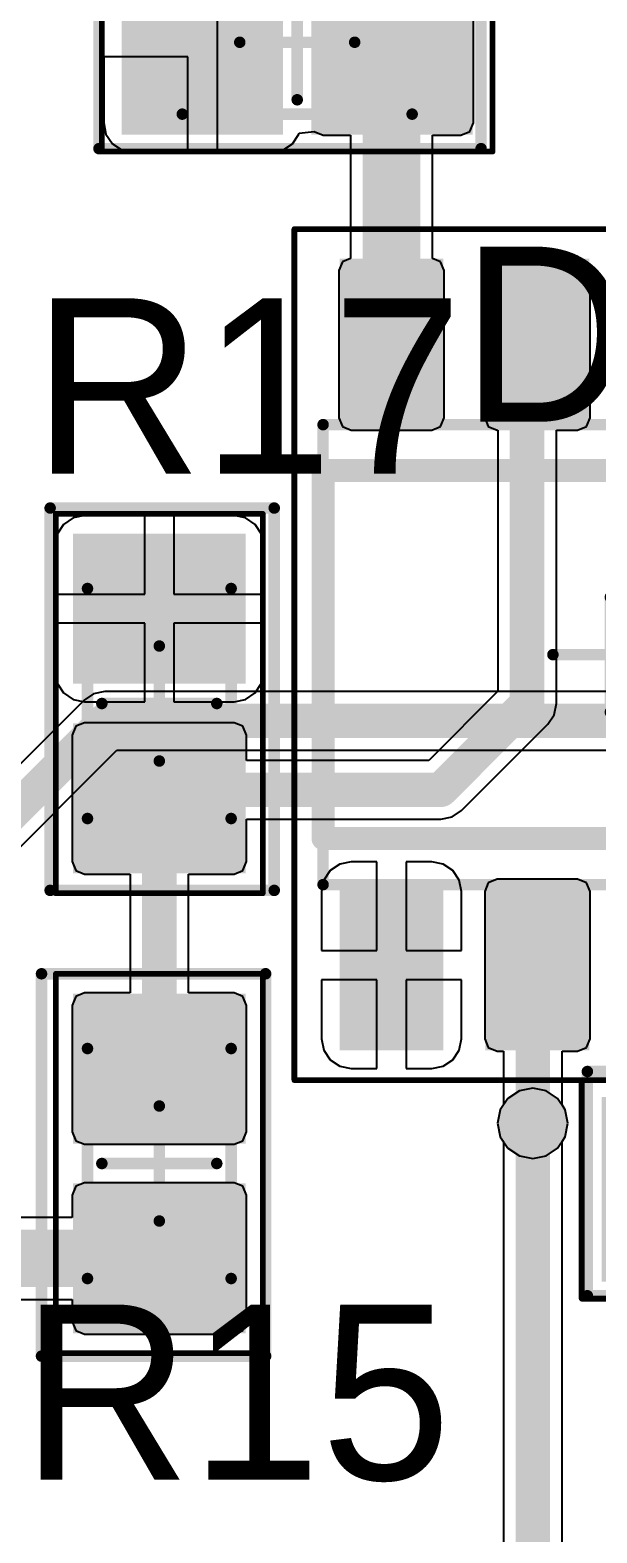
# Model space of a CAD drawing. Header units: millimetres. Extents: x 33 to 142, y 42 to 97.
# Drawn here: x 56.37 to 61.31, y 77.04 to 90.11 of the extents above; entities that cross this region are included whole.
import ezdxf

# ---------------------------------------------------------------- set-up
doc = ezdxf.new("R2010")
doc.units = ezdxf.units.MM
for name, color, linetype in [('BottomLayer', 5, 'Continuous'), ('BottomSolder', 6, 'Continuous'), ('Mechanical13', 56, 'Continuous'), ('Mechanical15', 56, 'Continuous'), ('MultiLayer', 9, 'Continuous'), ('TopLayer', 1, 'Continuous'), ('TopOverlay', 2, 'Continuous'), ('TopPaste', 8, 'Continuous'), ('TopSolder', 216, 'Continuous'), ('ViaHoleLayer', 16, 'Continuous')]:
    doc.layers.add(name, color=color, linetype=linetype)

# ---------------------------------------------------------------- blocks, each defined once
blk = doc.blocks.new('______________0_1_____X7R_50__10__0805_26')
at = {"layer": 'Mechanical13', "const_width": 0.1}
for points in [[(-1, 0.625), (-1, -0.625)], [(1, 0.625), (-1, 0.625)], [(1, 0.625), (1, -0.625)], [(1, -0.625), (-1, -0.625)]]:
    blk.add_lwpolyline(points, dxfattribs=at)
at = {"layer": 'Mechanical13', "const_width": 0.05}
for points in [[(-1.025, 0.625, 1), (-0.975, 0.625, 1)], [(-1.025, 0.625, 1), (-0.975, 0.625, 1)], [(0.975, 0.625, 1), (1.025, 0.625, 1)], [(0.975, 0.625, 1), (1.025, 0.625, 1)], [(-1.025, -0.625, 1), (-0.975, -0.625, 1)], [(-1.025, -0.625, 1), (-0.975, -0.625, 1)], [(0.975, -0.625, 1), (1.025, -0.625, 1)], [(0.975, -0.625, 1), (1.025, -0.625, 1)]]:
    blk.add_lwpolyline(points, format="xyb", close=True, dxfattribs=at)
at = {"layer": 'Mechanical15'}
for points, const_width in [([(-1.7, 0.95), (-1.7, -0.95)], 0.05), ([(1.7, 0.95), (-1.7, 0.95)], 0.05), ([(1.7, 0.95), (1.7, -0.95)], 0.05), ([(0, 0.5), (0, -0.5)], 0.1), ([(0.5, 0), (-0.5, 0)], 0.1), ([(1.7, -0.95), (-1.7, -0.95)], 0.05)]:
    blk.add_lwpolyline(points, dxfattribs=dict(at, const_width=const_width))
for points, const_width in [([(-1.712, 0.95, 1), (-1.687, 0.95, 1)], 0.025), ([(-1.712, 0.95, 1), (-1.687, 0.95, 1)], 0.025), ([(1.687, 0.95, 1), (1.712, 0.95, 1)], 0.025), ([(1.687, 0.95, 1), (1.712, 0.95, 1)], 0.025), ([(-0.025, 0.5, 1), (0.025, 0.5, 1)], 0.05), ([(-0.525, 0, 1), (-0.475, 0, 1)], 0.05), ([(0.475, 0, 1), (0.525, 0, 1)], 0.05), ([(-0.025, -0.5, 1), (0.025, -0.5, 1)], 0.05), ([(-1.712, -0.95, 1), (-1.687, -0.95, 1)], 0.025), ([(-1.712, -0.95, 1), (-1.687, -0.95, 1)], 0.025), ([(1.687, -0.95, 1), (1.712, -0.95, 1)], 0.025), ([(1.687, -0.95, 1), (1.712, -0.95, 1)], 0.025)]:
    blk.add_lwpolyline(points, format="xyb", close=True, dxfattribs=dict(at, const_width=const_width))
at = {"layer": 'TopLayer'}
for points in [[(-0.225, -0.7), (-0.225, 0.7), (-1.425, -0.7), (-1.425, 0.7)], [(1.425, -0.7), (1.425, 0.7), (0.225, -0.7), (0.225, 0.7)]]:
    blk.add_solid(points, dxfattribs=at)
at = {"layer": 'TopPaste'}
for points in [[(-0.225, -0.7), (-0.225, 0.7), (-1.425, -0.7), (-1.425, 0.7)], [(1.425, -0.7), (1.425, 0.7), (0.225, -0.7), (0.225, 0.7)]]:
    blk.add_solid(points, dxfattribs=at)
at = {"layer": 'TopSolder'}
for points in [[(-0.123, -0.802), (-0.123, 0.802), (-1.527, -0.802), (-1.527, 0.802)], [(1.527, -0.802), (1.527, 0.802), (0.123, -0.802), (0.123, 0.802)]]:
    blk.add_solid(points, dxfattribs=at)
blk = doc.blocks.new('______________0_1_____X7R_50__10__0805_28')
at = {"layer": 'Mechanical13', "const_width": 0.1}
for points in [[(-1, 0.625), (-1, -0.625)], [(1, 0.625), (-1, 0.625)], [(1, 0.625), (1, -0.625)], [(1, -0.625), (-1, -0.625)]]:
    blk.add_lwpolyline(points, dxfattribs=at)
at = {"layer": 'Mechanical13', "const_width": 0.05}
for points in [[(-1.025, 0.625, 1), (-0.975, 0.625, 1)], [(-1.025, 0.625, 1), (-0.975, 0.625, 1)], [(0.975, 0.625, 1), (1.025, 0.625, 1)], [(0.975, 0.625, 1), (1.025, 0.625, 1)], [(-1.025, -0.625, 1), (-0.975, -0.625, 1)], [(-1.025, -0.625, 1), (-0.975, -0.625, 1)], [(0.975, -0.625, 1), (1.025, -0.625, 1)], [(0.975, -0.625, 1), (1.025, -0.625, 1)]]:
    blk.add_lwpolyline(points, format="xyb", close=True, dxfattribs=at)
at = {"layer": 'Mechanical15'}
for points, const_width in [([(-1.7, 0.95), (-1.7, -0.95)], 0.05), ([(1.7, 0.95), (-1.7, 0.95)], 0.05), ([(1.7, 0.95), (1.7, -0.95)], 0.05), ([(0, 0.5), (0, -0.5)], 0.1), ([(0.5, 0), (-0.5, 0)], 0.1), ([(1.7, -0.95), (-1.7, -0.95)], 0.05)]:
    blk.add_lwpolyline(points, dxfattribs=dict(at, const_width=const_width))
for points, const_width in [([(-1.712, 0.95, 1), (-1.687, 0.95, 1)], 0.025), ([(-1.712, 0.95, 1), (-1.687, 0.95, 1)], 0.025), ([(1.687, 0.95, 1), (1.712, 0.95, 1)], 0.025), ([(1.687, 0.95, 1), (1.712, 0.95, 1)], 0.025), ([(-0.025, 0.5, 1), (0.025, 0.5, 1)], 0.05), ([(-0.525, 0, 1), (-0.475, 0, 1)], 0.05), ([(0.475, 0, 1), (0.525, 0, 1)], 0.05), ([(-0.025, -0.5, 1), (0.025, -0.5, 1)], 0.05), ([(-1.712, -0.95, 1), (-1.687, -0.95, 1)], 0.025), ([(-1.712, -0.95, 1), (-1.687, -0.95, 1)], 0.025), ([(1.687, -0.95, 1), (1.712, -0.95, 1)], 0.025), ([(1.687, -0.95, 1), (1.712, -0.95, 1)], 0.025)]:
    blk.add_lwpolyline(points, format="xyb", close=True, dxfattribs=dict(at, const_width=const_width))
at = {"layer": 'TopLayer'}
for points in [[(-0.225, -0.7), (-0.225, 0.7), (-1.425, -0.7), (-1.425, 0.7)], [(1.425, -0.7), (1.425, 0.7), (0.225, -0.7), (0.225, 0.7)]]:
    blk.add_solid(points, dxfattribs=at)
at = {"layer": 'TopPaste'}
for points in [[(-0.225, -0.7), (-0.225, 0.7), (-1.425, -0.7), (-1.425, 0.7)], [(1.425, -0.7), (1.425, 0.7), (0.225, -0.7), (0.225, 0.7)]]:
    blk.add_solid(points, dxfattribs=at)
at = {"layer": 'TopSolder'}
for points in [[(-0.123, -0.802), (-0.123, 0.802), (-1.527, -0.802), (-1.527, 0.802)], [(1.527, -0.802), (1.527, 0.802), (0.123, -0.802), (0.123, 0.802)]]:
    blk.add_solid(points, dxfattribs=at)
blk = doc.blocks.new('0_125___0805_75____5_________________SMD__42')
at = {"layer": 'Mechanical13', "const_width": 0.1}
for points in [[(-1, 0.625), (1, 0.625)], [(-1, 0.625), (-1, -0.625)], [(1, 0.625), (1, -0.625)], [(-1, -0.625), (1, -0.625)]]:
    blk.add_lwpolyline(points, dxfattribs=at)
at = {"layer": 'Mechanical13', "const_width": 0.05}
for points in [[(-1.025, 0.625, 1), (-0.975, 0.625, 1)], [(-1.025, 0.625, 1), (-0.975, 0.625, 1)], [(0.975, 0.625, 1), (1.025, 0.625, 1)], [(0.975, 0.625, 1), (1.025, 0.625, 1)], [(-1.025, -0.625, 1), (-0.975, -0.625, 1)], [(-1.025, -0.625, 1), (-0.975, -0.625, 1)], [(0.975, -0.625, 1), (1.025, -0.625, 1)], [(0.975, -0.625, 1), (1.025, -0.625, 1)]]:
    blk.add_lwpolyline(points, format="xyb", close=True, dxfattribs=at)
at = {"layer": 'Mechanical15'}
for points, const_width in [([(-1.65, 0.9), (1.65, 0.9)], 0.05), ([(-1.65, 0.9), (-1.65, -0.9)], 0.05), ([(1.65, 0.9), (1.65, -0.9)], 0.05), ([(0, 0.5), (0, -0.5)], 0.1), ([(-0.5, 0), (0.5, 0)], 0.1), ([(-1.65, -0.9), (1.65, -0.9)], 0.05)]:
    blk.add_lwpolyline(points, dxfattribs=dict(at, const_width=const_width))
for points, const_width in [([(-1.662, 0.9, 1), (-1.637, 0.9, 1)], 0.025), ([(-1.662, 0.9, 1), (-1.637, 0.9, 1)], 0.025), ([(1.637, 0.9, 1), (1.662, 0.9, 1)], 0.025), ([(1.637, 0.9, 1), (1.662, 0.9, 1)], 0.025), ([(-0.025, 0.5, 1), (0.025, 0.5, 1)], 0.05), ([(-0.525, 0, 1), (-0.475, 0, 1)], 0.05), ([(0.475, 0, 1), (0.525, 0, 1)], 0.05), ([(-0.025, -0.5, 1), (0.025, -0.5, 1)], 0.05), ([(-1.662, -0.9, 1), (-1.637, -0.9, 1)], 0.025), ([(-1.662, -0.9, 1), (-1.637, -0.9, 1)], 0.025), ([(1.637, -0.9, 1), (1.662, -0.9, 1)], 0.025), ([(1.637, -0.9, 1), (1.662, -0.9, 1)], 0.025)]:
    blk.add_lwpolyline(points, format="xyb", close=True, dxfattribs=dict(at, const_width=const_width))
at = {"layer": 'TopLayer'}
for points in [[(-0.275, -0.65), (-0.275, 0.65), (-1.375, -0.65), (-1.375, 0.65)], [(1.375, -0.65), (1.375, 0.65), (0.275, -0.65), (0.275, 0.65)]]:
    blk.add_solid(points, dxfattribs=at)
at = {"layer": 'TopPaste'}
for points in [[(-0.275, -0.65), (-0.275, 0.65), (-1.375, -0.65), (-1.375, 0.65)], [(1.375, -0.65), (1.375, 0.65), (0.275, -0.65), (0.275, 0.65)]]:
    blk.add_solid(points, dxfattribs=at)
at = {"layer": 'TopSolder'}
for points in [[(-0.173, -0.752), (-0.173, 0.752), (-1.477, -0.752), (-1.477, 0.752)], [(1.477, -0.752), (1.477, 0.752), (0.173, -0.752), (0.173, 0.752)]]:
    blk.add_solid(points, dxfattribs=at)
blk = doc.blocks.new('0_125___0805_22____5_________________SMD__45')
at = {"layer": 'Mechanical13', "const_width": 0.1}
for points in [[(-1, -0.625), (-1, 0.625)], [(1, 0.625), (-1, 0.625)], [(1, -0.625), (1, 0.625)], [(1, -0.625), (-1, -0.625)]]:
    blk.add_lwpolyline(points, dxfattribs=at)
at = {"layer": 'Mechanical13', "const_width": 0.05}
for points in [[(-1.025, 0.625, 1), (-0.975, 0.625, 1)], [(-1.025, 0.625, 1), (-0.975, 0.625, 1)], [(0.975, 0.625, 1), (1.025, 0.625, 1)], [(0.975, 0.625, 1), (1.025, 0.625, 1)], [(-1.025, -0.625, 1), (-0.975, -0.625, 1)], [(-1.025, -0.625, 1), (-0.975, -0.625, 1)], [(0.975, -0.625, 1), (1.025, -0.625, 1)], [(0.975, -0.625, 1), (1.025, -0.625, 1)]]:
    blk.add_lwpolyline(points, format="xyb", close=True, dxfattribs=at)
at = {"layer": 'Mechanical15'}
for points, const_width in [([(-1.65, -0.9), (-1.65, 0.9)], 0.05), ([(1.65, 0.9), (-1.65, 0.9)], 0.05), ([(1.65, -0.9), (1.65, 0.9)], 0.05), ([(0, -0.5), (0, 0.5)], 0.1), ([(0.5, 0), (-0.5, 0)], 0.1), ([(1.65, -0.9), (-1.65, -0.9)], 0.05)]:
    blk.add_lwpolyline(points, dxfattribs=dict(at, const_width=const_width))
for points, const_width in [([(-1.662, 0.9, 1), (-1.637, 0.9, 1)], 0.025), ([(-1.662, 0.9, 1), (-1.637, 0.9, 1)], 0.025), ([(1.637, 0.9, 1), (1.662, 0.9, 1)], 0.025), ([(1.637, 0.9, 1), (1.662, 0.9, 1)], 0.025), ([(-0.025, 0.5, 1), (0.025, 0.5, 1)], 0.05), ([(-0.525, 0, 1), (-0.475, 0, 1)], 0.05), ([(0.475, 0, 1), (0.525, 0, 1)], 0.05), ([(-0.025, -0.5, 1), (0.025, -0.5, 1)], 0.05), ([(-1.662, -0.9, 1), (-1.637, -0.9, 1)], 0.025), ([(-1.662, -0.9, 1), (-1.637, -0.9, 1)], 0.025), ([(1.637, -0.9, 1), (1.662, -0.9, 1)], 0.025), ([(1.637, -0.9, 1), (1.662, -0.9, 1)], 0.025)]:
    blk.add_lwpolyline(points, format="xyb", close=True, dxfattribs=dict(at, const_width=const_width))
at = {"layer": 'TopLayer'}
for points in [[(-0.275, -0.65), (-0.275, 0.65), (-1.375, -0.65), (-1.375, 0.65)], [(1.375, -0.65), (1.375, 0.65), (0.275, -0.65), (0.275, 0.65)]]:
    blk.add_solid(points, dxfattribs=at)
at = {"layer": 'TopPaste'}
for points in [[(-0.275, -0.65), (-0.275, 0.65), (-1.375, -0.65), (-1.375, 0.65)], [(1.375, -0.65), (1.375, 0.65), (0.275, -0.65), (0.275, 0.65)]]:
    blk.add_solid(points, dxfattribs=at)
at = {"layer": 'TopSolder'}
for points in [[(-0.173, -0.752), (-0.173, 0.752), (-1.477, -0.752), (-1.477, 0.752)], [(1.477, -0.752), (1.477, 0.752), (0.173, -0.752), (0.173, 0.752)]]:
    blk.add_solid(points, dxfattribs=at)
blk = doc.blocks.new('AD620______________________61')
at = {"layer": 'Mechanical13', "const_width": 0.1}
for points in [[(-2, -2.5), (-2, 2.5)], [(2, 2.5), (-2, 2.5)], [(2, -2.5), (2, 2.5)], [(2, -2.5), (-2, -2.5)]]:
    blk.add_lwpolyline(points, dxfattribs=at)
at = {"layer": 'Mechanical13'}
for points, const_width in [([(-2.025, 2.5, 1), (-1.975, 2.5, 1)], 0.05), ([(-2.025, 2.5, 1), (-1.975, 2.5, 1)], 0.05), ([(1.975, 2.5, 1), (2.025, 2.5, 1)], 0.05), ([(1.975, 2.5, 1), (2.025, 2.5, 1)], 0.05), ([(-0.6, 1.6, 1), (-1.6, 1.6, 1)], 0.1), ([(-1.625, 1.6, 1), (-1.575, 1.6, 1)], 0.05), ([(-0.625, 1.6, 1), (-0.575, 1.6, 1)], 0.05), ([(-2.025, -2.5, 1), (-1.975, -2.5, 1)], 0.05), ([(-2.025, -2.5, 1), (-1.975, -2.5, 1)], 0.05), ([(1.975, -2.5, 1), (2.025, -2.5, 1)], 0.05), ([(1.975, -2.5, 1), (2.025, -2.5, 1)], 0.05)]:
    blk.add_lwpolyline(points, format="xyb", close=True, dxfattribs=dict(at, const_width=const_width))
at = {"layer": 'Mechanical15'}
for points, const_width in [([(-3.7, -2.75), (-3.7, 2.75)], 0.05), ([(3.7, 2.75), (-3.7, 2.75)], 0.05), ([(3.7, -2.75), (3.7, 2.75)], 0.05), ([(0, -0.5), (0, 0.5)], 0.1), ([(0.5, 0), (-0.5, 0)], 0.1), ([(3.7, -2.75), (-3.7, -2.75)], 0.05)]:
    blk.add_lwpolyline(points, dxfattribs=dict(at, const_width=const_width))
for points, const_width in [([(-3.712, 2.75, 1), (-3.688, 2.75, 1)], 0.025), ([(-3.712, 2.75, 1), (-3.688, 2.75, 1)], 0.025), ([(3.688, 2.75, 1), (3.712, 2.75, 1)], 0.025), ([(3.688, 2.75, 1), (3.712, 2.75, 1)], 0.025), ([(-0.025, 0.5, 1), (0.025, 0.5, 1)], 0.05), ([(-0.525, 0, 1), (-0.475, 0, 1)], 0.05), ([(0.475, 0, 1), (0.525, 0, 1)], 0.05), ([(-0.025, -0.5, 1), (0.025, -0.5, 1)], 0.05), ([(-3.712, -2.75, 1), (-3.688, -2.75, 1)], 0.025), ([(-3.712, -2.75, 1), (-3.688, -2.75, 1)], 0.025), ([(3.688, -2.75, 1), (3.712, -2.75, 1)], 0.025), ([(3.688, -2.75, 1), (3.712, -2.75, 1)], 0.025)]:
    blk.add_lwpolyline(points, format="xyb", close=True, dxfattribs=dict(at, const_width=const_width))
at = {"layer": 'TopLayer'}
for points in [[(-2.06, 1.555), (-2.06, 2.255), (-3.34, 1.555), (-3.34, 2.255)], [(3.34, 1.555), (3.34, 2.255), (2.06, 1.555), (2.06, 2.255)], [(-2.06, 0.285), (-2.06, 0.985), (-3.34, 0.285), (-3.34, 0.985)], [(3.34, 0.285), (3.34, 0.985), (2.06, 0.285), (2.06, 0.985)], [(-2.06, -0.985), (-2.06, -0.285), (-3.34, -0.985), (-3.34, -0.285)], [(3.34, -0.985), (3.34, -0.285), (2.06, -0.985), (2.06, -0.285)], [(-2.06, -2.255), (-2.06, -1.555), (-3.34, -2.255), (-3.34, -1.555)], [(3.34, -2.255), (3.34, -1.555), (2.06, -2.255), (2.06, -1.555)]]:
    blk.add_solid(points, dxfattribs=at)
at = {"layer": 'TopOverlay'}
for points, const_width in [([(-2.575, 2.805, 1), (-2.825, 2.805, 1)], 0.25), ([(-2.887, 2.805, 1), (-2.763, 2.805, 1)], 0.125), ([(-2.637, 2.805, 1), (-2.512, 2.805, 1)], 0.125), ([(-1.65, 2.5, 1), (-1.55, 2.5, 1)], 0.1), ([(-1.65, 2.5, 1), (-1.55, 2.5, 1)], 0.1), ([(1.55, 2.5, 1), (1.65, 2.5, 1)], 0.1), ([(1.55, 2.5, 1), (1.65, 2.5, 1)], 0.1), ([(-0.3, 1.5, 1), (-0.9, 1.5, 1)], 0.6), ([(-1.05, 1.5, 1), (-0.75, 1.5, 1)], 0.3), ([(-0.45, 1.5, 1), (-0.15, 1.5, 1)], 0.3), ([(-1.65, -2.5, 1), (-1.55, -2.5, 1)], 0.1), ([(-1.65, -2.5, 1), (-1.55, -2.5, 1)], 0.1), ([(1.55, -2.5, 1), (1.65, -2.5, 1)], 0.1), ([(1.55, -2.5, 1), (1.65, -2.5, 1)], 0.1)]:
    blk.add_lwpolyline(points, format="xyb", close=True, dxfattribs=dict(at, const_width=const_width))
at = {"layer": 'TopOverlay', "const_width": 0.2}
for points in [[(-1.6, -2.5), (-1.6, 2.5)], [(1.6, 2.5), (-1.6, 2.5)], [(1.6, -2.5), (1.6, 2.5)], [(1.6, -2.5), (-1.6, -2.5)]]:
    blk.add_lwpolyline(points, dxfattribs=at)
at = {"layer": 'TopPaste'}
for points in [[(-2.06, 1.555), (-2.06, 2.255), (-3.34, 1.555), (-3.34, 2.255)], [(3.34, 1.555), (3.34, 2.255), (2.06, 1.555), (2.06, 2.255)], [(-2.06, 0.285), (-2.06, 0.985), (-3.34, 0.285), (-3.34, 0.985)], [(3.34, 0.285), (3.34, 0.985), (2.06, 0.285), (2.06, 0.985)], [(-2.06, -0.985), (-2.06, -0.285), (-3.34, -0.985), (-3.34, -0.285)], [(3.34, -0.985), (3.34, -0.285), (2.06, -0.985), (2.06, -0.285)], [(-2.06, -2.255), (-2.06, -1.555), (-3.34, -2.255), (-3.34, -1.555)], [(3.34, -2.255), (3.34, -1.555), (2.06, -2.255), (2.06, -1.555)]]:
    blk.add_solid(points, dxfattribs=at)
at = {"layer": 'TopSolder'}
for points in [[(-1.958, 1.453), (-1.958, 2.357), (-3.442, 1.453), (-3.442, 2.357)], [(3.442, 1.453), (3.442, 2.357), (1.958, 1.453), (1.958, 2.357)], [(-1.958, 0.183), (-1.958, 1.087), (-3.442, 0.183), (-3.442, 1.087)], [(3.442, 0.183), (3.442, 1.087), (1.958, 0.183), (1.958, 1.087)], [(-1.958, -1.087), (-1.958, -0.183), (-3.442, -1.087), (-3.442, -0.183)], [(3.442, -1.087), (3.442, -0.183), (1.958, -1.087), (1.958, -0.183)], [(-1.958, -2.357), (-1.958, -1.453), (-3.442, -2.357), (-3.442, -1.453)], [(3.442, -2.357), (3.442, -1.453), (1.958, -2.357), (1.958, -1.453)]]:
    blk.add_solid(points, dxfattribs=at)

msp = doc.modelspace()

# ---------------------------------------------------------------- linework, layer by layer
at = {"layer": 'BottomLayer'}
for p, q in [((56.927, 84.335), (56.845, 84.28)), ((57.025, 84.355), (56.927, 84.335)), ((71.055, 84.355), (57.025, 84.355)), ((56.845, 84.28), (48.032, 75.468)), ((48.393, 75.107), (57.131, 83.845)), ((57.131, 83.845), (70.924, 83.845)), ((60.75, 80.906), (60.633, 80.883)), ((60.867, 80.883), (60.75, 80.906)), ((60.534, 80.816), (60.467, 80.717)), ((60.633, 80.883), (60.534, 80.816)), ((60.966, 80.816), (60.867, 80.883)), ((61.033, 80.717), (60.966, 80.816)), ((60.467, 80.717), (60.444, 80.6)), ((61.056, 80.6), (61.033, 80.717)), ((60.444, 80.6), (60.467, 80.483)), ((61.033, 80.483), (61.056, 80.6)), ((60.467, 80.483), (60.495, 80.441)), ((60.495, 80.441), (60.495, 66.5)), ((61.005, 80.441), (61.033, 80.483)), ((61.005, 66.606), (61.005, 80.441))]:
    msp.add_line(p, q, dxfattribs=at)
at = {"layer": 'BottomLayer', "const_width": 0.3}
for points in [[(48.212, 75.287), (57.025, 84.1)], [(57.025, 84.1), (72.6, 84.1)], [(60.75, 66.5), (60.75, 80.6)]]:
    msp.add_lwpolyline(points, dxfattribs=at)
at = {"layer": 'BottomLayer'}
for points, const_width in [([(56.95, 84.1, 1), (57.1, 84.1, 1)], 0.15), ([(56.95, 84.1, 1), (57.1, 84.1, 1)], 0.15), ([(60.65, 80.6, 1), (60.85, 80.6, 1)], 0.2), ([(60.675, 80.6, 1), (60.825, 80.6, 1)], 0.15)]:
    msp.add_lwpolyline(points, format="xyb", close=True, dxfattribs=dict(at, const_width=const_width))
at = {"layer": 'BottomSolder', "const_width": 0.302}
msp.add_lwpolyline([(60.599, 80.6, 1), (60.901, 80.6, 1)], format="xyb", close=True, dxfattribs=at)
at = {"layer": 'MultiLayer', "const_width": 0.2}
msp.add_lwpolyline([(60.65, 80.6, 1), (60.85, 80.6, 1)], format="xyb", close=True, dxfattribs=at)
at = {"layer": 'TopLayer'}
for p, q in [((58.002, 90.959), (58.002, 90)), ((60.233, 89.3), (60.233, 90.7)), ((58.002, 90), (58.002, 89.041)), ((57.748, 89.873), (57.016, 89.873)), ((57.016, 89.873), (57.016, 89.3)), ((57.748, 89.041), (57.748, 89.873)), ((57.016, 89.3), (57.036, 89.201)), ((60.202, 89.223), (60.233, 89.3)), ((57.036, 89.201), (57.092, 89.117)), ((58.658, 89.117), (58.714, 89.201)), ((58.714, 89.201), (58.716, 89.211)), ((58.716, 89.211), (58.848, 89.224)), ((58.848, 89.224), (58.848, 89.223)), ((58.848, 89.223), (58.925, 89.192)), ((58.925, 89.192), (59.163, 89.192)), ((59.163, 89.192), (59.163, 88.12)), ((59.877, 88.12), (59.877, 89.192)), ((59.877, 89.192), (60.125, 89.192)), ((60.125, 89.192), (60.202, 89.223)), ((57.092, 89.117), (57.176, 89.061)), ((57.176, 89.061), (57.275, 89.041)), ((57.275, 89.041), (57.748, 89.041)), ((58.002, 89.041), (58.475, 89.041)), ((58.475, 89.041), (58.574, 89.061)), ((58.574, 89.061), (58.658, 89.117)), ((59.093, 88.092), (59.062, 88.015)), ((59.163, 88.12), (59.093, 88.092)), ((59.947, 88.092), (59.877, 88.12)), ((59.978, 88.015), (59.947, 88.092)), ((60.363, 88.092), (60.332, 88.015)), ((60.44, 88.123), (60.363, 88.092)), ((61.14, 88.123), (60.44, 88.123)), ((61.217, 88.092), (61.14, 88.123)), ((61.248, 88.015), (61.217, 88.092)), ((59.062, 88.015), (59.062, 86.735)), ((59.978, 86.735), (59.978, 88.015)), ((60.332, 88.015), (60.332, 86.735)), ((61.248, 86.735), (61.248, 88.015)), ((59.062, 86.735), (59.093, 86.658)), ((59.093, 86.658), (59.17, 86.627)), ((59.87, 86.627), (59.947, 86.658)), ((59.947, 86.658), (59.978, 86.735)), ((60.332, 86.735), (60.363, 86.658)), ((60.363, 86.658), (60.44, 86.627)), ((61.14, 86.627), (61.217, 86.658)), ((61.217, 86.658), (61.248, 86.735)), ((59.17, 86.627), (59.87, 86.627)), ((60.44, 86.627), (60.445, 86.627)), ((60.445, 86.627), (60.445, 84.356)), ((60.955, 84.25), (60.955, 86.627)), ((60.955, 86.627), (61.14, 86.627)), ((56.751, 85.864), (56.667, 85.808)), ((56.85, 85.884), (56.751, 85.864)), ((57.373, 85.884), (56.85, 85.884)), ((57.373, 85.202), (57.373, 85.884)), ((58.15, 85.884), (57.627, 85.884)), ((57.627, 85.884), (57.627, 85.202)), ((58.249, 85.864), (58.15, 85.884)), ((58.333, 85.808), (58.249, 85.864)), ((56.667, 85.808), (56.611, 85.724)), ((58.389, 85.724), (58.333, 85.808)), ((56.611, 85.724), (56.591, 85.625)), ((56.591, 85.625), (56.591, 85.202)), ((58.409, 85.625), (58.389, 85.724)), ((58.409, 85.202), (58.409, 85.625)), ((56.591, 85.202), (57.373, 85.202)), ((57.627, 85.202), (58.409, 85.202)), ((57.373, 84.948), (56.591, 84.948)), ((56.591, 84.948), (56.591, 84.525)), ((57.373, 84.266), (57.373, 84.948)), ((58.409, 84.948), (57.627, 84.948)), ((57.627, 84.948), (57.627, 84.266)), ((58.409, 84.525), (58.409, 84.948)), ((56.591, 84.525), (56.611, 84.426)), ((56.611, 84.426), (56.667, 84.342)), ((58.333, 84.342), (58.389, 84.426)), ((58.389, 84.426), (58.409, 84.525)), ((56.667, 84.342), (56.751, 84.286)), ((58.249, 84.286), (58.333, 84.342)), ((60.445, 84.356), (59.844, 83.755)), ((56.751, 84.286), (56.85, 84.266)), ((56.85, 84.266), (57.373, 84.266)), ((57.627, 84.266), (58.15, 84.266)), ((58.15, 84.266), (58.249, 84.286)), ((60.935, 84.152), (60.955, 84.25)), ((56.773, 84.052), (56.742, 83.975)), ((56.85, 84.083), (56.773, 84.052)), ((58.15, 84.083), (56.85, 84.083)), ((58.227, 84.052), (58.15, 84.083)), ((58.258, 83.975), (58.227, 84.052)), ((60.13, 83.32), (60.88, 84.07)), ((60.88, 84.07), (60.935, 84.152)), ((56.742, 83.975), (56.742, 82.875)), ((58.258, 83.755), (58.258, 83.975)), ((59.844, 83.755), (58.258, 83.755)), ((59.95, 83.245), (60.048, 83.265)), ((60.048, 83.265), (60.13, 83.32)), ((58.258, 82.875), (58.258, 83.245)), ((58.258, 83.245), (59.95, 83.245)), ((56.742, 82.875), (56.773, 82.798)), ((58.227, 82.798), (58.258, 82.875)), ((59.17, 82.874), (59.071, 82.854)), ((59.393, 82.874), (59.17, 82.874)), ((59.393, 82.102), (59.393, 82.874)), ((59.87, 82.874), (59.647, 82.874)), ((59.647, 82.874), (59.647, 82.102)), ((59.969, 82.854), (59.87, 82.874)), ((56.773, 82.798), (56.85, 82.767)), ((56.85, 82.767), (57.245, 82.767)), ((57.245, 82.767), (57.245, 81.733)), ((57.755, 81.733), (57.755, 82.767)), ((57.755, 82.767), (58.15, 82.767)), ((58.15, 82.767), (58.227, 82.798)), ((58.987, 82.798), (58.931, 82.714)), ((59.071, 82.854), (58.987, 82.798)), ((60.053, 82.798), (59.969, 82.854)), ((60.109, 82.714), (60.053, 82.798)), ((58.931, 82.714), (58.911, 82.615)), ((58.911, 82.615), (58.911, 82.102)), ((60.129, 82.615), (60.109, 82.714)), ((60.129, 82.102), (60.129, 82.615)), ((60.363, 82.692), (60.332, 82.615)), ((60.332, 82.615), (60.332, 81.335)), ((60.44, 82.723), (60.363, 82.692)), ((61.14, 82.723), (60.44, 82.723)), ((61.217, 82.692), (61.14, 82.723)), ((61.248, 82.615), (61.217, 82.692)), ((61.248, 81.335), (61.248, 82.615)), ((58.911, 82.102), (59.393, 82.102)), ((59.647, 82.102), (60.129, 82.102)), ((59.393, 81.848), (58.911, 81.848)), ((58.911, 81.848), (58.911, 81.335)), ((59.393, 81.076), (59.393, 81.848)), ((60.129, 81.848), (59.647, 81.848)), ((59.647, 81.848), (59.647, 81.076)), ((60.129, 81.335), (60.129, 81.848)), ((56.773, 81.702), (56.742, 81.625)), ((56.85, 81.733), (56.773, 81.702)), ((57.245, 81.733), (56.85, 81.733)), ((58.15, 81.733), (57.755, 81.733)), ((58.227, 81.702), (58.15, 81.733)), ((58.258, 81.625), (58.227, 81.702)), ((56.742, 81.625), (56.742, 80.525)), ((58.258, 80.525), (58.258, 81.625)), ((58.911, 81.335), (58.931, 81.236)), ((60.109, 81.236), (60.129, 81.335)), ((60.332, 81.335), (60.363, 81.258)), ((61.217, 81.258), (61.248, 81.335)), ((58.931, 81.236), (58.987, 81.152)), ((60.053, 81.152), (60.109, 81.236)), ((60.363, 81.258), (60.44, 81.227)), ((60.44, 81.227), (60.495, 81.227)), ((60.495, 81.227), (60.495, 80.759)), ((61.005, 80.759), (61.005, 81.227)), ((61.005, 81.227), (61.14, 81.227)), ((61.14, 81.227), (61.217, 81.258)), ((58.987, 81.152), (59.071, 81.096)), ((59.071, 81.096), (59.17, 81.076)), ((59.17, 81.076), (59.393, 81.076)), ((59.647, 81.076), (59.87, 81.076)), ((59.87, 81.076), (59.969, 81.096)), ((59.969, 81.096), (60.053, 81.152)), ((60.467, 80.717), (60.444, 80.6)), ((60.495, 80.759), (60.467, 80.717)), ((61.033, 80.717), (61.005, 80.759)), ((61.056, 80.6), (61.033, 80.717)), ((56.742, 80.525), (56.773, 80.448)), ((58.227, 80.448), (58.258, 80.525)), ((60.444, 80.6), (60.467, 80.483)), ((61.033, 80.483), (61.056, 80.6)), ((56.773, 80.448), (56.85, 80.417)), ((56.85, 80.417), (58.15, 80.417)), ((58.15, 80.417), (58.227, 80.448)), ((60.467, 80.483), (60.534, 80.384)), ((60.534, 80.384), (60.633, 80.317)), ((60.867, 80.317), (60.966, 80.384)), ((60.966, 80.384), (61.033, 80.483)), ((60.633, 80.317), (60.75, 80.294)), ((60.75, 80.294), (60.867, 80.317)), ((56.773, 80.052), (56.742, 79.975)), ((56.85, 80.083), (56.773, 80.052)), ((58.15, 80.083), (56.85, 80.083)), ((58.227, 80.052), (58.15, 80.083)), ((58.258, 79.975), (58.227, 80.052)), ((56.742, 79.975), (56.742, 79.782)), ((58.258, 78.875), (58.258, 79.975)), ((56.742, 79.782), (49.682, 79.782)), ((49.682, 79.068), (56.742, 79.068)), ((56.742, 79.068), (56.742, 78.875)), ((56.742, 78.875), (56.773, 78.798)), ((58.227, 78.798), (58.258, 78.875)), ((56.773, 78.798), (56.85, 78.767)), ((56.85, 78.767), (58.15, 78.767)), ((58.15, 78.767), (58.227, 78.798))]:
    msp.add_line(p, q, dxfattribs=at)
for points, const_width in [([(59.52, 87.375), (59.52, 93.025)], 0.5), ([(60.7, 84.25), (60.7, 87.375)], 0.3), ([(59.95, 83.5), (60.7, 84.25)], 0.3), ([(57.5, 83.5), (59.95, 83.5)], 0.3), ([(57.5, 81.075), (57.5, 83.425)], 0.3), ([(60.79, 81.975), (60.85, 81.915)], 0.3), ([(60.75, 81.815), (60.85, 81.915)], 0.3), ([(60.75, 80.6), (60.75, 81.815)], 0.3), ([(49.45, 79.425), (57.5, 79.425)], 0.5)]:
    msp.add_lwpolyline(points, dxfattribs=dict(at, const_width=const_width))
for points, const_width in [([(59.395, 87.375, 1), (59.645, 87.375, 1)], 0.25), ([(60.625, 87.375, 1), (60.775, 87.375, 1)], 0.15), ([(60.625, 84.25, 1), (60.775, 84.25, 1)], 0.15), ([(60.625, 84.25, 1), (60.775, 84.25, 1)], 0.15), ([(57.425, 83.5, 1), (57.575, 83.5, 1)], 0.15), ([(59.875, 83.5, 1), (60.025, 83.5, 1)], 0.15), ([(59.875, 83.5, 1), (60.025, 83.5, 1)], 0.15), ([(57.425, 83.425, 1), (57.575, 83.425, 1)], 0.15), ([(60.715, 81.975, 1), (60.865, 81.975, 1)], 0.15), ([(60.675, 81.815, 1), (60.825, 81.815, 1)], 0.15), ([(60.675, 81.815, 1), (60.825, 81.815, 1)], 0.15), ([(60.775, 81.915, 1), (60.925, 81.915, 1)], 0.15), ([(60.775, 81.915, 1), (60.925, 81.915, 1)], 0.15), ([(57.425, 81.075, 1), (57.575, 81.075, 1)], 0.15), ([(60.65, 80.6, 1), (60.85, 80.6, 1)], 0.2), ([(60.675, 80.6, 1), (60.825, 80.6, 1)], 0.15), ([(57.375, 79.425, 1), (57.625, 79.425, 1)], 0.25)]:
    msp.add_lwpolyline(points, format="xyb", close=True, dxfattribs=dict(at, const_width=const_width))
at = {"layer": 'TopOverlay', "const_width": 0.1}
for points in [[(56.975, 89.075), (56.975, 91.025)], [(60.3, 89.075), (60.3, 91.025)], [(56.975, 89.075), (60.3, 89.075)], [(56.55, 82.625), (56.55, 85.95)], [(56.55, 85.95), (58.5, 85.95)], [(58.5, 82.625), (58.5, 85.95)], [(56.55, 82.625), (58.5, 82.625)], [(56.475, 78.575), (56.475, 81.9)], [(56.475, 81.9), (58.425, 81.9)], [(58.425, 78.575), (58.425, 81.9)], [(61.225, 79.1), (61.225, 81.05)], [(61.225, 81.05), (64.55, 81.05)], [(61.225, 79.1), (64.55, 79.1)], [(56.475, 78.575), (58.425, 78.575)]]:
    msp.add_lwpolyline(points, dxfattribs=at)
at = {"layer": 'TopOverlay', "const_width": 0.05}
for points in [[(56.95, 89.075, 1), (57, 89.075, 1)], [(56.95, 89.075, 1), (57, 89.075, 1)], [(60.275, 89.075, 1), (60.325, 89.075, 1)], [(60.275, 89.075, 1), (60.325, 89.075, 1)], [(56.525, 85.95, 1), (56.575, 85.95, 1)], [(56.525, 85.95, 1), (56.575, 85.95, 1)], [(58.475, 85.95, 1), (58.525, 85.95, 1)], [(58.475, 85.95, 1), (58.525, 85.95, 1)], [(56.525, 82.625, 1), (56.575, 82.625, 1)], [(56.525, 82.625, 1), (56.575, 82.625, 1)], [(58.475, 82.625, 1), (58.525, 82.625, 1)], [(58.475, 82.625, 1), (58.525, 82.625, 1)], [(56.45, 81.9, 1), (56.5, 81.9, 1)], [(56.45, 81.9, 1), (56.5, 81.9, 1)], [(58.4, 81.9, 1), (58.45, 81.9, 1)], [(58.4, 81.9, 1), (58.45, 81.9, 1)], [(61.2, 81.05, 1), (61.25, 81.05, 1)], [(61.2, 81.05, 1), (61.25, 81.05, 1)], [(61.2, 79.1, 1), (61.25, 79.1, 1)], [(61.2, 79.1, 1), (61.25, 79.1, 1)], [(56.45, 78.575, 1), (56.5, 78.575, 1)], [(56.45, 78.575, 1), (56.5, 78.575, 1)], [(58.4, 78.575, 1), (58.45, 78.575, 1)], [(58.4, 78.575, 1), (58.45, 78.575, 1)]]:
    msp.add_lwpolyline(points, format="xyb", close=True, dxfattribs=at)
at = {"layer": 'TopSolder', "const_width": 0.302}
msp.add_lwpolyline([(60.599, 80.6, 1), (60.901, 80.6, 1)], format="xyb", close=True, dxfattribs=at)
at = {"layer": 'ViaHoleLayer', "const_width": 0.1}
msp.add_lwpolyline([(60.7, 80.6, 1), (60.8, 80.6, 1)], format="xyb", close=True, dxfattribs=at)

# ---------------------------------------------------------------- block references
for name, p, rotation in [('______________0_1_____X7R_50__10__0805_28', (58.7, 90), 180), ('AD620______________________61', (61.425, 84.675), 270), ('0_125___0805_22____5_________________SMD__45', (57.5, 84.25), 270), ('0_125___0805_75____5_________________SMD__42', (57.5, 80.25), 90), ('______________0_1_____X7R_50__10__0805_26', (62.875, 80.025), 180)]:
    msp.add_blockref(name, p, dxfattribs=dict(rotation=rotation))

# ---------------------------------------------------------------- texts
at = {"layer": 'TopOverlay'}
for s, p in [('DA5', (60.125, 86.7)), ('R17', (56.4, 86.25)), ('R15', (56.3, 77.5))]:
    msp.add_text(s, height=1.524, dxfattribs=at).set_placement(p)

doc.saveas('drawing.dxf')
